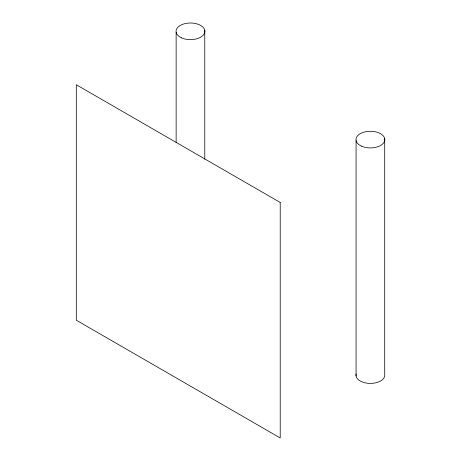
<?xml version="1.0" encoding="UTF-8"?>
<svg xmlns="http://www.w3.org/2000/svg" width="461" height="461" viewBox="0 0 461 461"><rect width="100%" height="100%" fill="white"/><g stroke="black" fill="none" stroke-linecap="round" stroke-linejoin="round"><path stroke-width="0.69" d="M384.71 138.628L384.71 374.102A14.418 8.327 0 0 1 370.195 383.402A14.418 8.327 0 0 1 356.123 373.877M356.071 140.576L356.071 376.049M204.776 30.345L204.776 159.247M176.137 32.293L176.137 142.466M280.213 202.471L76.29 84.738L76.29 320.216L280.213 437.95L280.213 202.471M181.525 37.854A14.418 8.327 0 0 0 204.724 32.518A14.418 8.327 0 0 0 185.12 23.586A14.418 8.327 0 0 0 181.525 37.854M361.459 146.137A14.418 8.327 0 0 0 384.658 140.801A14.418 8.327 0 0 0 365.054 131.863A14.418 8.327 0 0 0 361.459 146.137"/></g></svg>
